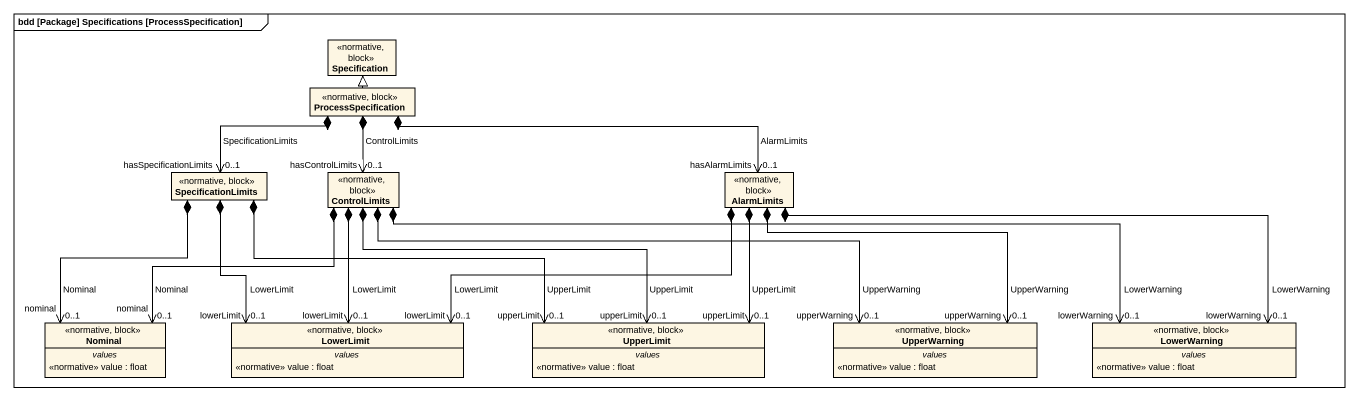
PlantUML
@startuml
mainframe bdd [Package] Specifications [ProcessSpecification]
hide circle
hide empty members
class Specification <<normative, block>>
class ProcessSpecification <<normative, block>>
class SpecificationLimits <<normative, block>>
class ControlLimits <<normative, block>>
class AlarmLimits <<normative, block>>
class Nominal <<normative, block>> {
  -- values --
  <<normative>> value : float
}
class LowerLimit <<normative, block>> {
  -- values --
  <<normative>> value : float
}
class UpperLimit <<normative, block>> {
  -- values --
  <<normative>> value : float
}
class UpperWarning <<normative, block>> {
  -- values --
  <<normative>> value : float
}
class LowerWarning <<normative, block>> {
  -- values --
  <<normative>> value : float
}
ProcessSpecification -up-|> Specification
ProcessSpecification *-left-> "hasSpecificationLimits\n0..1" SpecificationLimits : SpecificationLimits
ProcessSpecification *--> "hasControlLimits\n0..1" ControlLimits : ControlLimits
ProcessSpecification *-right-> "hasAlarmLimits\n0..1" AlarmLimits : AlarmLimits
SpecificationLimits *--> "0..1\nnominal" Nominal : Nominal
SpecificationLimits *--> "0..1\nlowerLimit" LowerLimit : LowerLimit
SpecificationLimits *-right-> "0..1\nupperLimit" UpperLimit : UpperLimit
ControlLimits *--> "nominal\n0..1" Nominal : Nominal
ControlLimits *--> "lowerLimit\n0..1" LowerLimit : LowerLimit
ControlLimits *-right-> "0..1\nupperLimit" UpperLimit : UpperLimit
ControlLimits *-right-> "upperWarning\n0..1" UpperWarning : UpperWarning
ControlLimits *-right-> "lowerWarning\n0..1" LowerWarning : LowerWarning
AlarmLimits *-left-> "lowerLimit\n0..1" LowerLimit : LowerLimit
AlarmLimits *--> "upperLimit\n0..1" UpperLimit : UpperLimit
AlarmLimits *--> "0..1\nupperWarning" UpperWarning : UpperWarning
AlarmLimits *-right-> "0..1\nlowerWarning" LowerWarning : LowerWarning
@enduml
